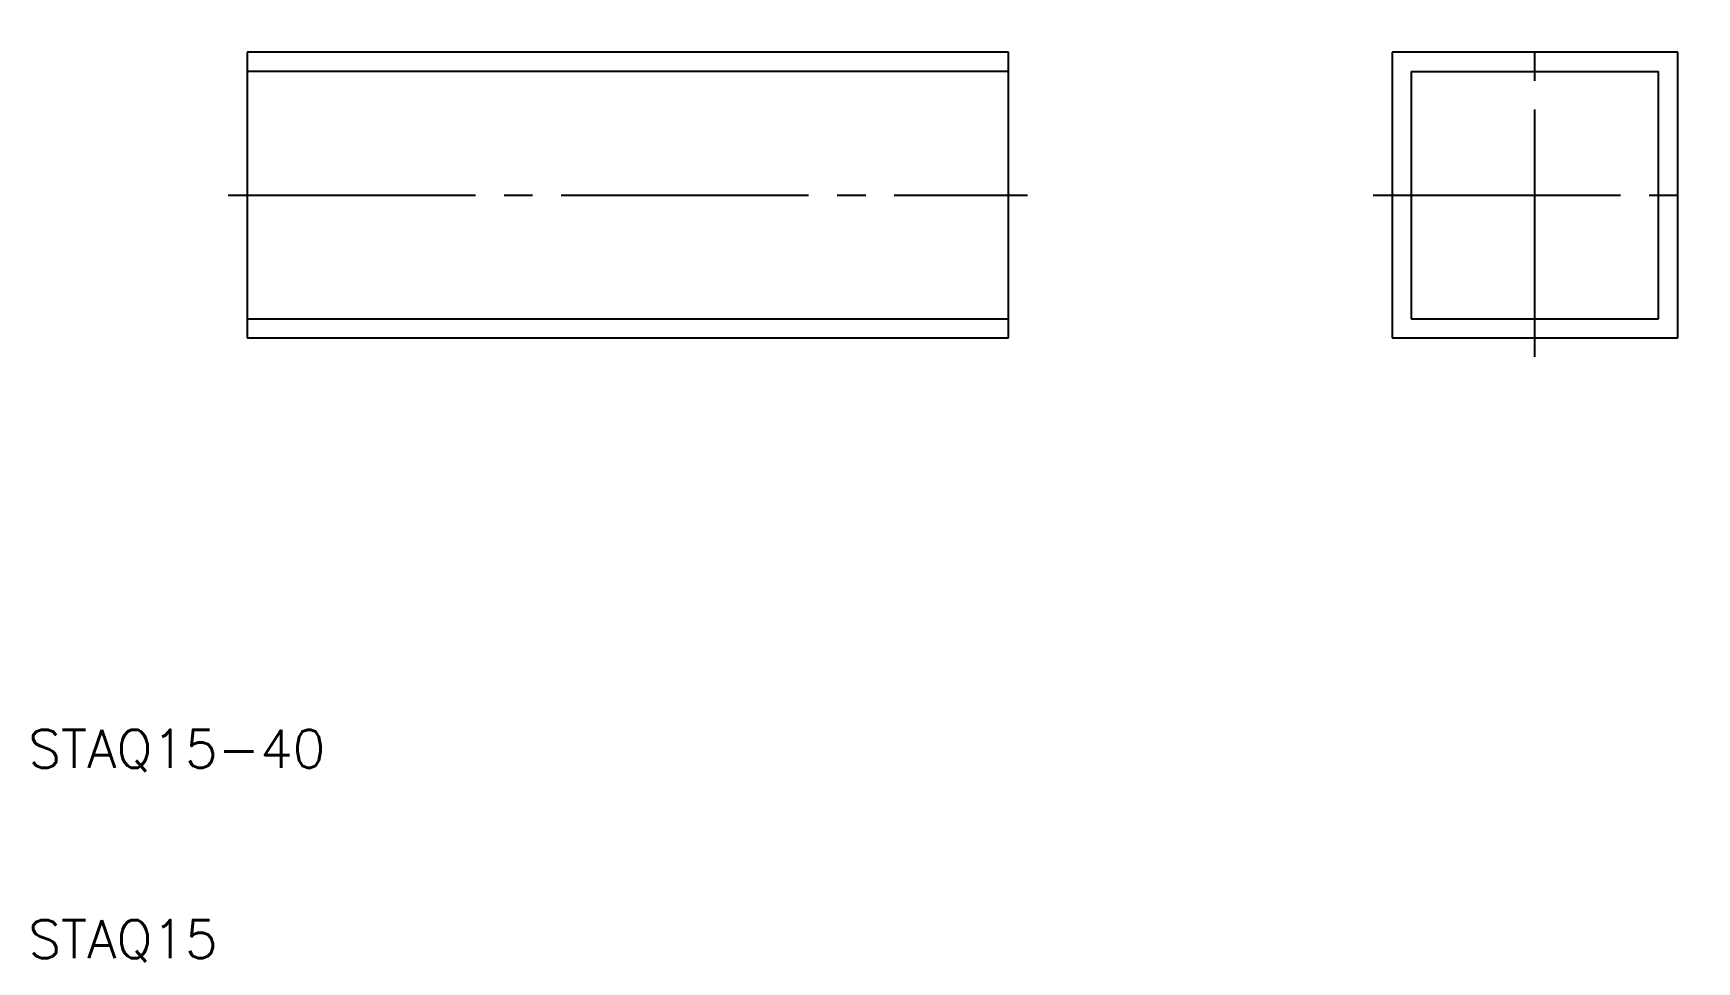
# Model space of a CAD drawing. Extents: x 39.3 to 126.7, y 178.4 to 227.2.
import ezdxf

# ---------------------------------------------------------------- set-up
doc = ezdxf.new("R2010")
doc.units = 0
doc.linetypes.add('CENTER', pattern=[17.5, 13, -1.5, 1.5, -1.5])
doc.layers.get('0').update_dxf_attribs({"linetype": 'CONTINUOUS'})
doc.layers.add('CENTER', color=1, linetype='CENTER')
doc.styles.get("Standard").update_dxf_attribs({"font": 'txt.shx', "bigfont": '@extfont2.shx'})

msp = doc.modelspace()

# ---------------------------------------------------------------- linework, layer by layer
at = {"color": 7, "linetype": 'CONTINUOUS'}
for p, q in [((50.576, 226.193), (50.576, 211.193)), ((90.576, 226.193), (50.576, 226.193)), ((90.576, 211.193), (90.576, 226.193)), ((110.742, 226.193), (110.742, 211.193)), ((125.742, 226.193), (110.742, 226.193)), ((125.742, 211.193), (125.742, 226.193)), ((90.576, 225.193), (50.576, 225.193)), ((111.742, 225.193), (124.742, 225.193)), ((111.742, 225.193), (111.742, 212.193)), ((124.742, 212.193), (124.742, 225.193)), ((50.576, 212.193), (90.576, 212.193)), ((111.742, 212.193), (124.742, 212.193)), ((50.576, 211.193), (90.576, 211.193)), ((110.742, 211.193), (125.742, 211.193))]:
    msp.add_line(p, q, dxfattribs=at)
at = {"layer": 'CENTER', "color": 1, "linetype": 'CENTER'}
for p, q in [((118.242, 210.193), (118.242, 227.193)), ((49.576, 218.693), (91.576, 218.693)), ((109.742, 218.693), (126.742, 218.693))]:
    msp.add_line(p, q, dxfattribs=at)

# ---------------------------------------------------------------- texts
for s, p in [('STAQ15-40', (39.081, 188.609)), ('STAQ15', (39.081, 178.609))]:
    msp.add_text(s, height=2).set_placement(p)

doc.saveas('drawing.dxf')
